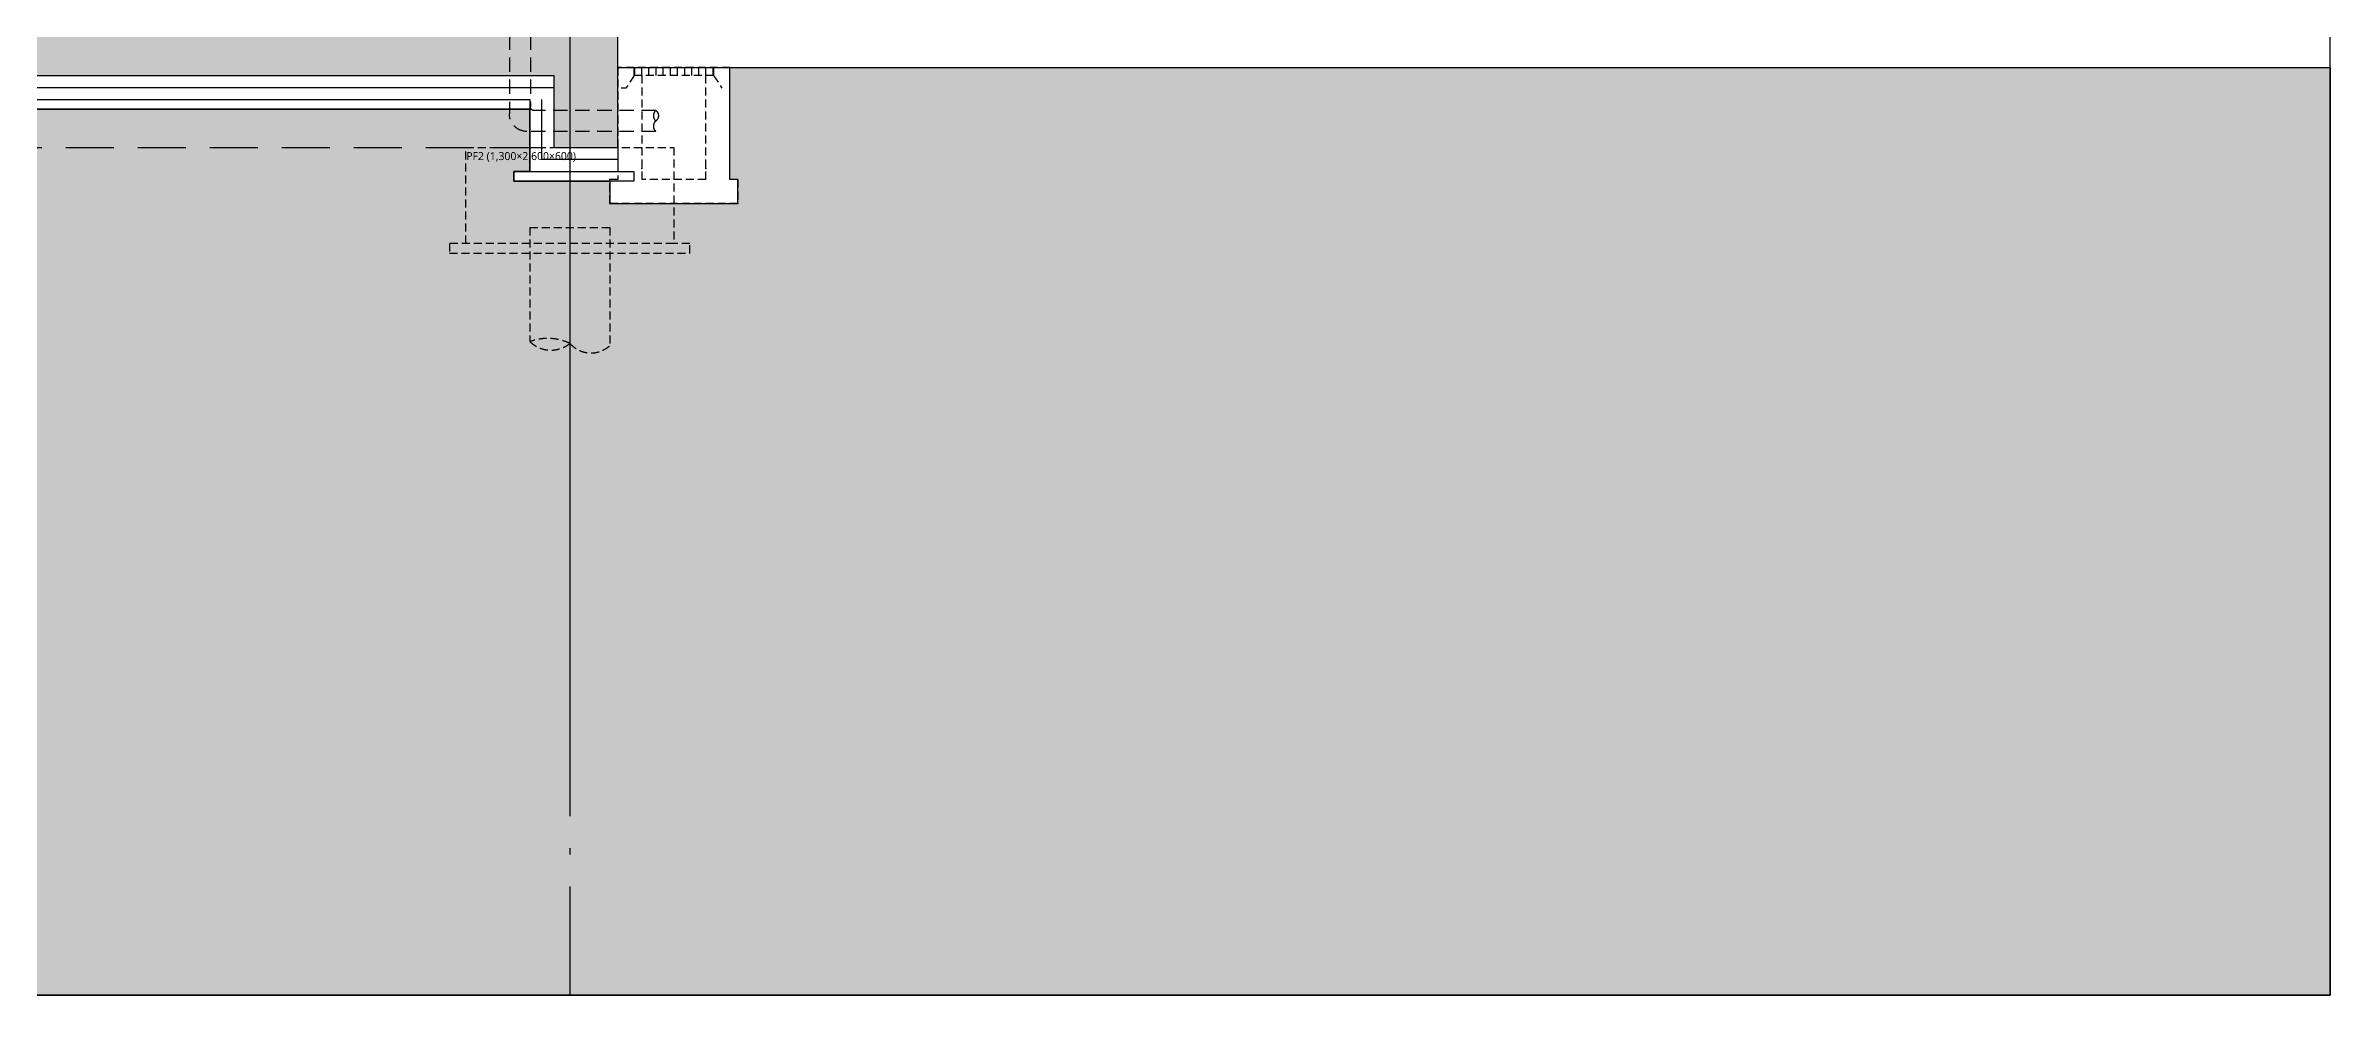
# Model space of a CAD drawing. Header units: millimetres. Extents: x 0 to 672800, y 0 to 118800.
# Drawn here: x 96224 to 110500, y 20444 to 26380 of the extents above; entities that cross this region are included whole.
import ezdxf
from ezdxf.enums import TextEntityAlignment as Align

# ---------------------------------------------------------------- set-up
doc = ezdxf.new("R2010")
doc.units = ezdxf.units.MM
doc.header["$LTSCALE"] = 200
for name, pattern in [('CEN-GAUN', [32.2, 30, -1, 0.2, -1]), ('CONTINOUS', [0]), ('HID', [2.3, 1.5, -0.8]), ('HID1-GAUN', [2.25, 1.5, -0.75]), ('HIDDEN', [0.375, 0.25, -0.125])]:
    doc.linetypes.add(name, pattern=pattern)
doc.layers.get('DEFPOINTS').update_dxf_attribs({"color": 137})
for name, color, linetype in [('01단열재', 252, 'Continuous'), ('0파일', 251, 'HIDDEN'), ('5기초', 5, 'HIDDEN'), ('5기초버림콘크리트', 251, 'HIDDEN'), ('5버림콘크리트', 5, 'CONTINOUS'), ('A-CON', 2, 'Continuous'), ('CEN', 1, 'CEN-GAUN'), ('CON', 2, 'Continuous'), ('ELE', 7, 'Continuous'), ('FUR', 8, 'HIDDEN'), ('HAT', 8, 'Continuous'), ('HAT-254', 254, 'Continuous'), ('HID-8', 8, 'HID'), ('S-253', 252, 'Continuous'), ('SOL-253', 253, 'Continuous'), ('우수집수정', 252, 'HIDDEN')]:
    doc.layers.add(name, color=color, linetype=linetype)
doc.styles.add('스타일1', font='malgun.ttf')
doc.linetypes.add('INSUL50', pattern='A,0.00254,-2.54,[134,ltypeshp.shx,S=6.25,R=0,X=-2.54,Y=0],-19.92,[134,ltypeshp.shx,S=6.25,R=180,X=2.54,Y=0],-2.54', length=25.00254)

# ---------------------------------------------------------------- blocks, each defined once
blk = doc.blocks.new('OU-TRENCH')
at = {"layer": '우수집수정'}
for p, q in [((-700, -600), (-700, 100)), ((-700, 100), (0, 100)), ((-598, 50), (-650, -30)), ((-600, 50), (-600, 100)), ((-600, 50), (-100, 50)), ((-595, 50), (-595, 100)), ((-550, 50), (-550, 100)), ((-550, -600), (-550, 50)), ((-506, 50), (-506, 100)), ((-461, 50), (-461, 100)), ((-417, 50), (-417, 100)), ((-372, 50), (-372, 100)), ((-328, 50), (-328, 100)), ((-283, 50), (-283, 100)), ((-239, 50), (-239, 100)), ((-194, 50), (-194, 100)), ((-150, 50), (-150, 100)), ((-150, 50), (-150, -600)), ((-105, 50), (-105, 100)), ((-102, 50), (-50, -30)), ((-100, 100), (-100, 50)), ((0, 100), (0, -600)), ((-50, -30), (-20, -30)), ((-750, -600), (-700, -600)), ((-750, -600), (-750, -750)), ((-550, -600), (-150, -600)), ((0, -600), (50, -600)), ((50, -750), (50, -600)), ((-750, -750), (50, -750))]:
    blk.add_line(p, q, dxfattribs=at)
for p in [(-550, -531), (-150, -531), (50, -600), (-750, -750), (-750, -750), (-700, -750), (-700, -750), (-550, -750), (-550, -751), (-150, -750), (-150, -751), (0, -750), (0, -750), (50, -750), (50, -750)]:
    blk.add_point(p, dxfattribs=at)
blk = doc.blocks.new('DRAIN')
at = {"layer": 'ELE', "elevation": 0}
blk.add_lwpolyline([(1075, 300), (1075, 6518, 1), (950, 6518), (950, 300)], format="xyb", dxfattribs=at)
at = {"layer": 'HID-8', "ltscale": 0.3}
for p, q in [((947, 300), (947, -147)), ((947, 300), (1078, 300)), ((1078, 300), (1078, -191)), ((163, -169), (925, -169)), ((163, -300), (969, -300))]:
    blk.add_line(p, q, dxfattribs=at)
for centre, radius, start, end in [((189, -202), 41.8, 128.3181, 231.6819), ((129, -202), 47.5, 316.3293, 43.6707), ((129, -267), 47.5, 316.3293, 43.6707), ((925, -147), 21.9, 270, 0), ((969, -191), 109, 270, 0)]:
    blk.add_arc(centre, radius, start, end, dxfattribs=at)
at = {"layer": 'CON'}
blk.add_blockref('OU-TRENCH', (400, 0), dxfattribs=at)
blk = doc.blocks.new('pile(500)-section')
at = {"layer": '0파일'}
for p, q in [((-250, 0), (-250, -714)), ((-250, 0), (250, 0)), ((250, 0), (250, -739))]:
    blk.add_line(p, q, dxfattribs=at)
for points in [[(-250, -714, -0.201908), (0, -725, 0.417045), (250, -739)], [(-250, -714, 0.379922), (0, -725)]]:
    blk.add_lwpolyline(points, format="xyb", dxfattribs=at)
blk = doc.blocks.new('S-PF2-S1')
at = {"layer": '5기초'}
blk.add_lwpolyline([(-650, -700), (650, -700), (650, -1300), (-650, -1300)], close=True, dxfattribs=at)
at = {"layer": '5기초버림콘크리트'}
blk.add_lwpolyline([(650, -1300), (-753, -1300), (-753, -1360), (750, -1360), (750, -1300), (650, -1300)], dxfattribs=at)
at = {"layer": '0파일'}
blk.add_blockref('pile(500)-section', (0, -1200), dxfattribs=at)
at = {"layer": 'DEFPOINTS', "style": '스타일1'}
blk.add_text('PF2 (1,300×2,600×600)', height=50, dxfattribs=at).set_placement((-648, -754), align=Align.MIDDLE_LEFT)

msp = doc.modelspace()

# ---------------------------------------------------------------- hatches: boundary and pattern name
at = {"layer": 'HAT-254'}
h = msp.add_hatch(color=256, dxfattribs=at)
h.dxf.hatch_style = 1
h.paths.add_polyline_path([(99800, 26193.6), (99800, 26443.6), (56065, 26443.6), (56065, 26193.6), (56200, 26193.6), (56200, 25743.6), (56600, 25743.6), (56600, 26193.6), (99400, 26193.6), (99400, 25743.6), (99800, 25743.6)])
at = {"layer": 'SOL-253'}
h = msp.add_hatch(color=256, dxfattribs=at)
h.dxf.hatch_style = 1
h.paths.add_polyline_path([(110500, 26243.6), (100500, 26243.6), (100500, 25543.6), (100550, 25543.6), (100550, 25393.6), (99750, 25393.4), (99750, 25533.6), (99250, 25533.6), (99150, 25533.6), (99150, 25593.6), (99250, 25593.6), (99250, 25983.6), (56750, 25983.6), (56750, 25593.6), (56850, 25593.6), (56850, 25533.6), (56250, 25533.6), (56250, 25493.6), (55450, 25493.6), (55450, 25643.6), (55500, 25643.6), (55500, 26343.6), (53265, 26343.6), (53265, 26093.6), (53315, 26093.6), (53315, 25843.6), (53015, 25843.6), (53015, 26093.6), (53065, 26093.6), (53065, 26243.6), (45500, 26243.6), (45500, 20443.6), (110500, 20443.6)])

# ---------------------------------------------------------------- linework, layer by layer
at = {"layer": '01단열재'}
msp.add_line((99800, 25743.6), (99800, 25593.6), dxfattribs=at)
at = {"layer": '01단열재', "linetype": 'INSUL50', "ltscale": 0.015}
for points in [[(56600, 26118.6), (99400, 26118.6)], [(99800, 25668.6), (99325, 25668.6), (99325, 26043.6)]]:
    msp.add_lwpolyline(points, dxfattribs=at)
at = {"layer": '01단열재'}
msp.add_lwpolyline([(99250, 25593.6), (99250, 25983.6)], dxfattribs=at)
at = {"layer": '5버림콘크리트'}
msp.add_lwpolyline([(99250, 25983.6), (56750, 25983.6), (56750, 26043.6), (99249.5, 26043.6), (99249.5, 25983.6)], dxfattribs=at)
msp.add_lwpolyline([(99150, 25593.6), (99900, 25593.6), (99900, 25533.6), (99150, 25533.6)], close=True, dxfattribs=at)
at = {"layer": 'A-CON'}
msp.add_line((99800, 26243.6), (110500, 26243.6), dxfattribs=at)
msp.add_lwpolyline([(99800, 26193.6), (99800, 26443.6), (56065, 26443.6), (56065, 26193.6), (56200, 26193.6), (56200, 25743.6), (56600, 25743.6), (56600, 26193.6), (99400, 26193.6), (99400, 25743.6), (99800, 25743.6), (99800, 26193.6)], close=True, dxfattribs=at)
at = {"layer": 'CEN'}
msp.add_line((99500, 40443.6), (99500, 20443.6), dxfattribs=at)
at = {"layer": 'DEFPOINTS'}
msp.add_lwpolyline([(45500, 40443.6), (45500, 20443.6), (110500, 20443.6), (110500, 40443.6)], close=True, dxfattribs=at)
at = {"layer": 'FUR', "linetype": 'HID1-GAUN'}
msp.add_line((56750, 25743.6), (99400, 25743.6), dxfattribs=at)
at = {"layer": 'SOL-253'}
for points in [[(100500, 26243.6), (110500, 26243.6), (110500, 20443.6), (45500, 20443.6)], [(56750, 25983.6), (99250, 25983.6), (99250, 25593.6), (99150, 25593.6), (99150, 25533.6), (99750, 25533.6), (99750, 25393.6), (100550, 25393.6), (100550, 25543.6), (100500, 25543.6), (100500, 26243.6)]]:
    msp.add_lwpolyline(points, dxfattribs=at)

# ---------------------------------------------------------------- block references
at = {"layer": 'HAT', "xscale": -1}
msp.add_blockref('DRAIN', (100200, 26143.6), dxfattribs=at)
at = {"layer": 'S-253'}
msp.add_blockref('S-PF2-S1', (99500, 26443.6), dxfattribs=at)

doc.saveas('drawing.dxf')
